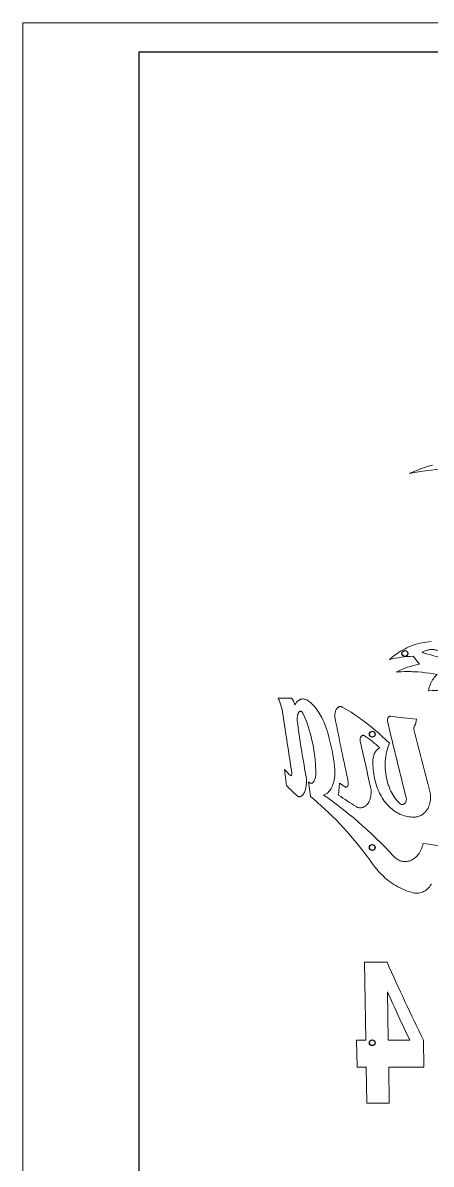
# Model space of a CAD drawing. Extents: x -234 to 858, y -95 to 532.
# Drawn here: x -233.8 to -163.5, y 5.5 to 202 of the extents above; entities that cross this region are included whole.
import ezdxf

# ---------------------------------------------------------------- set-up
doc = ezdxf.new("R2010")
doc.units = 0
doc.header["$LTSCALE"] = 7
doc.header["$MEASUREMENT"] = 0
doc.layers.get('0').update_dxf_attribs({"linetype": 'CONTINUOUS', "lineweight": 15})
doc.layers.add('3', color=3, linetype='CONTINUOUS', lineweight=30)
doc.layers.add('8', color=250, linetype='CONTINUOUS', lineweight=15)

msp = doc.modelspace()

# ---------------------------------------------------------------- linework, layer by layer
for p, q in [((-233.8139, -95.0065), (-233.8139, 201.9935)), ((-233.8139, 201.9935), (-23.8139, 201.9935))]:
    msp.add_line(p, q)
at = {"layer": '3'}
for p, q in [((-213.8139, -90.0065), (-213.8139, 196.9935)), ((-213.8139, 196.9935), (-28.8139, 196.9935))]:
    msp.add_line(p, q, dxfattribs=at)
for centre in [(-168.0702, 93.4503), (-173.6756, 79.544), (-173.6756, 60.0426), (-173.6756, 26.4421)]:
    msp.add_circle(centre, 0.5, dxfattribs=at)
at = {"layer": '8', "ltscale": 0.022262}
msp.add_line((-166.6564, 92.9858), (-165.5424, 91.5963), dxfattribs=at)
at = {"layer": '8', "ltscale": 0.02618}
msp.add_line((-187.8019, 85.7752), (-189.8963, 85.7752), dxfattribs=at)
at = {"layer": '8', "ltscale": 0.034817}
msp.add_line((-188.7646, 73.4782), (-188.4498, 70.7106), dxfattribs=at)
at = {"layer": '8', "ltscale": 0.032098}
msp.add_line((-184.6732, 71.3495), (-184.3045, 68.8082), dxfattribs=at)
at = {"layer": '8', "ltscale": 0.025933}
msp.add_line((-179.321, 71.1253), (-179.4716, 69.0562), dxfattribs=at)
at = {"layer": '8', "ltscale": 0.014313}
msp.add_line((-178.3695, 70.4882), (-179.321, 71.1253), dxfattribs=at)
at = {"layer": '8', "ltscale": 0.048732}
msp.add_line((-171.1447, 40.2875), (-175.0432, 40.2875), dxfattribs=at)
at = {"layer": '8', "ltscale": 0.167845}
msp.add_line((-175.0432, 40.2875), (-174.8134, 26.8619), dxfattribs=at)
at = {"layer": '8', "ltscale": 0.104347}
msp.add_line((-171.0646, 35.2086), (-170.9331, 26.8619), dxfattribs=at)
at = {"layer": '8', "ltscale": 0.019508}
msp.add_line((-174.8134, 26.8619), (-176.374, 26.8619), dxfattribs=at)
at = {"layer": '8', "ltscale": 0.057493}
msp.add_line((-176.374, 26.8619), (-176.2928, 22.2631), dxfattribs=at)
at = {"layer": '8', "ltscale": 0.046361}
msp.add_line((-170.9331, 26.8619), (-167.2242, 26.8619), dxfattribs=at)
at = {"layer": '8', "ltscale": 0.05749}
msp.add_line((-164.7928, 22.2631), (-164.8555, 26.8619), dxfattribs=at)
at = {"layer": '8', "ltscale": 0.019477}
msp.add_line((-176.2928, 22.2631), (-174.7347, 22.2631), dxfattribs=at)
at = {"layer": '8', "ltscale": 0.077491}
msp.add_line((-174.7347, 22.2631), (-174.6285, 16.0648), dxfattribs=at)
at = {"layer": '8', "ltscale": 0.077489}
msp.add_line((-170.7629, 16.0648), (-170.8606, 22.2631), dxfattribs=at)
at = {"layer": '8', "ltscale": 0.075848}
msp.add_line((-170.8606, 22.2631), (-164.7928, 22.2631), dxfattribs=at)
at = {"layer": '8', "ltscale": 0.04832}
msp.add_line((-174.6285, 16.0648), (-170.7629, 16.0648), dxfattribs=at)
at = {"layer": '8'}
for points in [[(-163.3437, 125.8814), (-164.023, 125.6674), (-164.6953, 125.4421), (-165.3602, 125.2056), (-166.0176, 124.9577), (-166.6672, 124.6986), (-167.3089, 124.4282)], [(-167.3089, 124.4282), (-166.3818, 124.5906), (-165.4441, 124.7393), (-164.4962, 124.8745), (-163.5385, 124.9962), (-162.5715, 125.1045), (-161.5956, 125.1996), (-160.6113, 125.2815), (-159.6189, 125.3503), (-158.6189, 125.4062), (-157.6118, 125.4493), (-157.0494, 125.4676), (-156.4849, 125.4821), (-155.3502, 125.4993), (-154.2083, 125.501), (-153.0598, 125.4873), (-151.9052, 125.4583), (-150.7451, 125.4141), (-149.5798, 125.3549), (-148.41, 125.2808)], [(-163.5306, 95.4926), (-163.9321, 95.459), (-164.3309, 95.4123), (-164.7268, 95.3525), (-165.1194, 95.2795), (-165.5084, 95.1935), (-165.8933, 95.0944), (-166.2738, 94.9824), (-166.6497, 94.8575), (-167.0207, 94.7198), (-167.3864, 94.5694), (-167.72, 94.419), (-168.0487, 94.2579), (-168.3722, 94.0864), (-168.6903, 93.9044), (-169.0028, 93.7122), (-169.3095, 93.5099), (-169.5506, 93.3409), (-169.7878, 93.1657), (-170.0211, 92.9843), (-170.1932, 92.8444), (-170.363, 92.7011), (-170.5308, 92.5544), (-170.6962, 92.4043)], [(-161.9856, 93.7479), (-162.1858, 93.8485), (-162.3911, 93.9344), (-162.6005, 94.005), (-162.7065, 94.0344), (-162.8132, 94.0599), (-162.9562, 94.0876), (-163.1001, 94.108), (-163.2443, 94.1212), (-163.4246, 94.1274), (-163.6046, 94.122), (-163.7835, 94.1051), (-163.961, 94.0769), (-164.1363, 94.0372), (-164.309, 93.9863), (-164.4449, 93.9377), (-164.5784, 93.8821), (-164.7095, 93.8197), (-164.8059, 93.7685), (-164.9007, 93.7137), (-165.0848, 93.5933)], [(-169.5614, 90.2367), (-169.0994, 90.2718), (-168.6342, 90.2977), (-168.1658, 90.3143), (-167.6943, 90.3218), (-167.3804, 90.3217), (-167.0653, 90.3176), (-166.7452, 90.3094), (-166.424, 90.2972), (-165.7827, 90.2608), (-165.1379, 90.2086), (-164.4904, 90.1407), (-163.8405, 90.0572), (-163.1888, 89.9582), (-162.5356, 89.8441)], [(-162.5356, 89.8441), (-162.7073, 89.6717), (-162.8704, 89.4893), (-163.0244, 89.2974), (-163.1691, 89.0967), (-163.3042, 88.8877), (-163.4294, 88.6711), (-163.5446, 88.4475), (-163.6066, 88.3149), (-163.6652, 88.1804), (-163.721, 88.0422), (-163.7732, 87.9021), (-163.866, 87.6189), (-163.9442, 87.33), (-164.0079, 87.0364)], [(-189.8963, 85.7752), (-189.8034, 85.6009), (-189.7137, 85.4122), (-189.6277, 85.2104), (-189.5662, 85.0524), (-189.507, 84.8882), (-189.4492, 84.7153), (-189.394, 84.5368), (-189.2925, 84.1685), (-189.2022, 83.7835), (-189.1233, 83.3848), (-189.0564, 82.9752)], [(-187.0327, 84.5787), (-187.078, 84.7779), (-187.1332, 84.9676), (-187.198, 85.1449), (-187.236, 85.2329), (-187.2765, 85.316), (-187.3144, 85.3854), (-187.3541, 85.4502), (-187.3952, 85.5099), (-187.4378, 85.5644), (-187.4799, 85.6113), (-187.523, 85.6528), (-187.5911, 85.7055), (-187.6607, 85.7439), (-187.7313, 85.7673), (-187.8019, 85.7752)], [(-184.7049, 85.3001), (-184.8465, 85.3919), (-184.9901, 85.4687), (-185.135, 85.5301), (-185.2806, 85.5755), (-185.3533, 85.5921), (-185.4259, 85.6045), (-185.5224, 85.6146), (-185.6183, 85.6172), (-185.7135, 85.6124), (-185.8073, 85.6001), (-185.9, 85.5806), (-185.9916, 85.5537), (-186.0595, 85.5289), (-186.1265, 85.5), (-186.2579, 85.4304), (-186.3855, 85.3454), (-186.5089, 85.2454), (-186.6043, 85.1552), (-186.6965, 85.056), (-186.7856, 84.9485), (-186.8503, 84.8624), (-186.913, 84.772), (-187.0327, 84.5787)], [(-181.2654, 79.5304), (-181.4021, 80.0042), (-181.5519, 80.4693), (-181.7145, 80.9242), (-181.8893, 81.3674), (-181.981, 81.5841), (-182.0757, 81.7973), (-182.1728, 82.0064), (-182.2728, 82.212), (-182.3735, 82.41), (-182.4767, 82.6043), (-182.6379, 82.8912), (-182.8045, 83.1686), (-182.9764, 83.4361), (-183.1532, 83.6931), (-183.3609, 83.9732), (-183.5742, 84.2379), (-183.7926, 84.4863), (-184.0154, 84.7176), (-184.1284, 84.8265), (-184.2422, 84.9309), (-184.3952, 85.0627), (-184.5495, 85.1858), (-184.7049, 85.3001)], [(-186.5794, 81.8379), (-186.5976, 82.0354), (-186.6028, 82.2352), (-186.595, 82.4342), (-186.5739, 82.6287), (-186.5395, 82.8149), (-186.5171, 82.9038), (-186.4914, 82.989), (-186.4625, 83.0695), (-186.4302, 83.1451), (-186.3758, 83.2482), (-186.3145, 83.3366), (-186.2814, 83.3746), (-186.2469, 83.408), (-186.1988, 83.445), (-186.1487, 83.4728), (-186.097, 83.4911), (-186.04, 83.4996), (-185.9823, 83.4963), (-185.9248, 83.4815), (-185.8681, 83.4552), (-185.8311, 83.4317), (-185.7948, 83.4035), (-185.7253, 83.3343), (-185.6641, 83.2549), (-185.6079, 83.1632), (-185.5571, 83.0613)], [(-185.5571, 83.0613), (-185.3322, 82.5418), (-185.1173, 82.006), (-184.913, 81.4551), (-184.72, 80.8903), (-184.5386, 80.3128), (-184.3694, 79.7237), (-184.2127, 79.1242), (-184.0688, 78.5152), (-183.9381, 77.8979), (-183.821, 77.2732), (-183.7313, 76.7318), (-183.652, 76.1871), (-183.583, 75.6386), (-183.5244, 75.0858), (-183.4753, 74.5193), (-183.4374, 73.951), (-183.4106, 73.3819), (-183.395, 72.8126)], [(-178.8432, 84.2185), (-178.8935, 84.2444), (-178.9447, 84.266), (-178.9958, 84.2832), (-179.0475, 84.2961), (-179.1172, 84.3065), (-179.1871, 84.309), (-179.2567, 84.3035), (-179.34, 84.2861), (-179.4214, 84.2573), (-179.5002, 84.2174), (-179.5757, 84.1669), (-179.6232, 84.1285), (-179.6688, 84.086), (-179.7143, 84.0378), (-179.7575, 83.9858), (-179.8359, 83.8734), (-179.8915, 83.7758), (-179.9411, 83.6715), (-179.9847, 83.5614), (-180.0133, 83.4755), (-180.0385, 83.3871), (-180.0783, 83.2042), (-180.104, 83.0154), (-180.1156, 82.8232), (-180.1131, 82.6299), (-180.0967, 82.438), (-180.0666, 82.2495)], [(-170.7332, 78.0129), (-171.3411, 78.5992), (-171.954, 79.1689), (-172.5716, 79.7217), (-173.193, 80.257), (-173.8176, 80.7745), (-174.4447, 81.2738), (-175.0736, 81.7543), (-175.3886, 81.9875), (-175.7037, 82.2158), (-176.0188, 82.4391), (-176.334, 82.6575), (-176.838, 82.9964), (-177.3413, 83.3222), (-177.8436, 83.6347), (-178.3443, 83.9336), (-178.8432, 84.2185)], [(-170.4992, 82.6443), (-170.5675, 82.647), (-170.6356, 82.6382), (-170.7017, 82.6183), (-170.7563, 82.5924), (-170.808, 82.5589), (-170.8565, 82.5183), (-170.8903, 82.4835), (-170.9218, 82.4454), (-170.9768, 82.3608), (-171.0202, 82.2673), (-171.0526, 82.1634), (-171.0722, 82.0537), (-171.0788, 81.9407), (-171.0724, 81.828), (-171.053, 81.7183)], [(-175.7415, 78.3402), (-175.7611, 78.4588), (-175.7682, 78.5803), (-175.7629, 78.7013), (-175.7544, 78.7677), (-175.7419, 78.8329), (-175.7257, 78.8961), (-175.7057, 78.9574), (-175.673, 79.0355), (-175.6339, 79.1077), (-175.5887, 79.173), (-175.5305, 79.2371), (-175.4657, 79.2892), (-175.3956, 79.3278), (-175.3215, 79.3516), (-175.2452, 79.3597), (-175.1918, 79.356), (-175.1389, 79.3446), (-175.0871, 79.3258), (-175.0493, 79.3071), (-175.0126, 79.2846)], [(-172.4016, 77.2076), (-172.5215, 77.1423), (-172.637, 77.0654), (-172.7474, 76.9779), (-172.8521, 76.8803), (-172.9506, 76.7736), (-173.0456, 76.6542), (-173.1334, 76.5263), (-173.2138, 76.3908), (-173.2865, 76.2483), (-173.3306, 76.1502), (-173.3711, 76.0497), (-173.4083, 75.9461), (-173.442, 75.8405), (-173.4982, 75.6247), (-173.54, 75.4034), (-173.5671, 75.1782), (-173.5797, 74.9507)], [(-168.9567, 67.6215), (-169.1822, 67.8505), (-169.3982, 68.092), (-169.6044, 68.3451), (-169.8005, 68.6094), (-169.9864, 68.884), (-170.1617, 69.1684), (-170.3264, 69.462), (-170.4803, 69.7639), (-170.5902, 69.9992), (-170.6937, 70.2387), (-170.7907, 70.482), (-170.8591, 70.6665), (-170.9238, 70.8528), (-170.9852, 71.0419), (-171.0428, 71.2327), (-171.1468, 71.6179), (-171.2359, 72.0084), (-171.3102, 72.4033), (-171.3706, 72.8097), (-171.4155, 73.2189), (-171.4448, 73.6301), (-171.4586, 74.0424), (-171.4567, 74.4548), (-171.4392, 74.8663), (-171.4059, 75.2761), (-171.3834, 75.48), (-171.357, 75.6831), (-171.3156, 75.9524), (-171.2672, 76.2199), (-171.2119, 76.4851), (-171.1362, 76.7999), (-171.0505, 77.1106), (-170.9547, 77.4167), (-170.849, 77.7176), (-170.7332, 78.0129)], [(-173.5797, 74.9507), (-173.583, 74.5694), (-173.575, 74.1876), (-173.5557, 73.8059), (-173.5252, 73.4251), (-173.4837, 73.0481), (-173.4312, 72.6733), (-173.3677, 72.3013), (-173.2931, 71.9327), (-173.197, 71.5261), (-173.0871, 71.1249), (-172.9636, 70.7298), (-172.8265, 70.3418), (-172.6758, 69.9616), (-172.5949, 69.7735), (-172.5106, 69.5879), (-172.4239, 69.4067), (-172.334, 69.228), (-172.1676, 68.9198), (-171.9912, 68.6202), (-171.8049, 68.3299), (-171.6088, 68.0494), (-171.403, 67.7792), (-171.1877, 67.5201), (-170.9633, 67.2727), (-170.7299, 67.0374), (-170.4953, 66.8214), (-170.2528, 66.6179), (-170.0028, 66.4275), (-169.7457, 66.2504), (-169.4817, 66.0873), (-169.2114, 65.9385), (-168.9352, 65.8043), (-168.7951, 65.7428), (-168.6536, 65.6851), (-168.3991, 65.592), (-168.1411, 65.5111), (-167.8799, 65.4427), (-167.6159, 65.3868), (-167.3496, 65.3435), (-167.0813, 65.3129), (-166.8114, 65.2951), (-166.5405, 65.2901), (-166.269, 65.2978)], [(-187.5387, 72.9808), (-187.5279, 72.8829), (-187.5261, 72.7832), (-187.5335, 72.6857), (-187.55, 72.5939), (-187.5737, 72.5179), (-187.5885, 72.4849), (-187.605, 72.4561), (-187.6233, 72.4322), (-187.6431, 72.4138), (-187.6689, 72.3998), (-187.6957, 72.3959), (-187.7224, 72.4025), (-187.7401, 72.4127), (-187.7572, 72.4273)], [(-183.395, 72.8126), (-183.3983, 72.5942), (-183.4164, 72.3781), (-183.4313, 72.2689), (-183.4502, 72.1616), (-183.4716, 72.0617), (-183.4965, 71.9643), (-183.5448, 71.8106), (-183.6021, 71.6665), (-183.6681, 71.5342), (-183.7423, 71.4159), (-183.7822, 71.3626), (-183.8239, 71.3135), (-183.8954, 71.2434), (-183.9707, 71.1864), (-184.0491, 71.1437), (-184.1297, 71.116), (-184.2115, 71.1039), (-184.2936, 71.1076), (-184.3746, 71.1271), (-184.4539, 71.1618), (-184.5306, 71.2111), (-184.6039, 71.274), (-184.6732, 71.3495)], [(-182.0623, 69.0709), (-181.9507, 69.1049), (-181.8399, 69.149), (-181.7307, 69.2028), (-181.6265, 69.2641), (-181.5244, 69.3339), (-181.4245, 69.4121), (-181.3526, 69.4748), (-181.282, 69.5416), (-181.2106, 69.6152), (-181.1409, 69.6929), (-181.0093, 69.8572), (-180.8853, 70.0357), (-180.7694, 70.2272), (-180.6549, 70.4447), (-180.5506, 70.6743), (-180.4566, 70.9146), (-180.3733, 71.1643), (-180.3009, 71.4221), (-180.2396, 71.6869), (-180.1895, 71.9573), (-180.1654, 72.1172), (-180.1453, 72.2785), (-180.1166, 72.604), (-180.1033, 72.9321), (-180.1057, 73.2611), (-180.1234, 73.5895), (-180.1565, 73.9157)], [(-186.6907, 69.0172), (-186.6429, 68.9722), (-186.5941, 68.9318), (-186.5274, 68.8852), (-186.4592, 68.8475), (-186.3898, 68.8187), (-186.3105, 68.7975), (-186.2304, 68.7882), (-186.15, 68.791), (-186.0698, 68.8058), (-185.9791, 68.8371), (-185.89, 68.8834), (-185.803, 68.9441), (-185.7188, 69.0184), (-185.6379, 69.1055), (-185.5892, 69.166), (-185.542, 69.2309), (-185.4528, 69.373), (-185.3706, 69.5299), (-185.2979, 69.6952), (-185.2327, 69.8715), (-185.1751, 70.0572), (-185.1253, 70.251), (-185.0966, 70.3841), (-185.0714, 70.5198), (-185.0318, 70.7979), (-185.0067, 71.0823), (-184.9961, 71.3704), (-185, 71.6596), (-185.0182, 71.9475), (-185.0507, 72.2318), (-185.0972, 72.5101)], [(-177.8271, 71.2854), (-177.8107, 71.177), (-177.8062, 71.0655), (-177.8134, 70.9542), (-177.8325, 70.8471), (-177.8586, 70.7593), (-177.8936, 70.6777), (-177.9373, 70.6041), (-177.9867, 70.5434), (-178.0421, 70.4946), (-178.1019, 70.4603), (-178.1459, 70.4454), (-178.1913, 70.4383), (-178.2372, 70.4391), (-178.2708, 70.4448), (-178.3038, 70.4547), (-178.3372, 70.4694), (-178.3695, 70.4882)], [(-184.3045, 68.8082), (-183.697, 68.3115), (-183.0811, 67.7883), (-182.458, 67.2395), (-181.8291, 66.6657), (-181.1956, 66.0675), (-180.5587, 65.4459), (-179.9194, 64.8013), (-179.279, 64.1345), (-178.6385, 63.4462), (-177.999, 62.7369), (-177.3615, 62.0073), (-176.7271, 61.258), (-176.0966, 60.4896), (-175.471, 59.7026), (-174.8511, 58.8976), (-174.5421, 58.4864), (-174.2348, 58.0709), (-173.9325, 57.6553), (-173.632, 57.2355)], [(-170.0303, 58.5589), (-170.7812, 59.3623), (-171.5365, 60.1482), (-172.2955, 60.9162), (-173.0573, 61.666), (-173.821, 62.3971), (-174.5858, 63.1091), (-175.3505, 63.8016), (-176.1144, 64.474), (-176.8762, 65.1259), (-177.6351, 65.7568), (-178.3898, 66.3662), (-179.1394, 66.9535), (-179.8826, 67.5182), (-180.6183, 68.0597), (-181.3453, 68.5775), (-182.0623, 69.0709)], [(-176.4474, 67.0765), (-176.3211, 67.0052), (-176.1909, 66.9477), (-176.0576, 66.9046), (-175.9221, 66.8763), (-175.7852, 66.863), (-175.6477, 66.8648), (-175.5106, 66.8819), (-175.3748, 66.9139), (-175.2412, 66.9605), (-175.1147, 67.0192), (-174.9918, 67.0907), (-174.8732, 67.1743), (-174.7595, 67.2694), (-174.6511, 67.3753), (-174.5866, 67.4464), (-174.5245, 67.5211), (-174.4644, 67.5999), (-174.4069, 67.6821), (-174.3005, 67.8552), (-174.2053, 68.0393), (-174.1207, 68.2358), (-174.0483, 68.4407), (-173.9884, 68.6528), (-173.9413, 68.8706), (-173.907, 69.0927), (-173.8857, 69.3178), (-173.8774, 69.5447), (-173.8821, 69.772), (-173.8998, 69.9984), (-173.9304, 70.2227), (-173.9738, 70.4436)], [(-166.269, 65.2978), (-166.1126, 65.3116), (-165.9567, 65.3367), (-165.8023, 65.3728), (-165.6382, 65.4239), (-165.4774, 65.4874), (-165.3204, 65.5627), (-165.1639, 65.652), (-165.0126, 65.7529), (-164.8671, 65.8649), (-164.7278, 65.9875), (-164.5955, 66.12), (-164.4704, 66.2618), (-164.3994, 66.3506), (-164.3312, 66.4424), (-164.2653, 66.5379), (-164.2024, 66.6362), (-164.0866, 66.8393), (-163.9836, 67.0514), (-163.8938, 67.2713), (-163.8159, 67.5033), (-163.7525, 67.7412), (-163.7037, 67.9837), (-163.6698, 68.2297), (-163.6508, 68.478), (-163.6468, 68.7274), (-163.6578, 68.9767), (-163.6838, 69.2246), (-163.7246, 69.4702), (-163.7801, 69.7121)], [(-167.8533, 68.6297), (-167.8311, 68.5166), (-167.8201, 68.4007), (-167.8203, 68.2842), (-167.8319, 68.1695), (-167.8546, 68.0579), (-167.8886, 67.9497), (-167.9333, 67.8474), (-167.9879, 67.7533), (-168.0502, 67.6708), (-168.1215, 67.5979), (-168.2001, 67.5368), (-168.2842, 67.4894), (-168.3709, 67.4571), (-168.4609, 67.439), (-168.5523, 67.4359), (-168.6427, 67.4478), (-168.727, 67.4728), (-168.8086, 67.5109), (-168.8857, 67.561), (-168.9567, 67.6215)], [(-164.9428, 60.7237), (-164.9991, 60.4629), (-165.0696, 60.2069), (-165.1539, 59.9568), (-165.2519, 59.7137), (-165.3631, 59.4786), (-165.4873, 59.2526), (-165.5541, 59.1434), (-165.624, 59.0369), (-165.7218, 58.8994), (-165.8247, 58.7673), (-165.9327, 58.6408), (-166.0598, 58.5058), (-166.1926, 58.3789), (-166.3308, 58.2605), (-166.474, 58.151), (-166.6452, 58.0363), (-166.8219, 57.9346), (-167.0035, 57.8465), (-167.1893, 57.7726), (-167.3784, 57.7131), (-167.5701, 57.6685), (-167.7636, 57.6391), (-167.9581, 57.6251), (-168.1526, 57.6266), (-168.3464, 57.6435), (-168.528, 57.6737), (-168.7075, 57.7175), (-168.8841, 57.7747), (-169.0573, 57.845), (-169.2264, 57.928), (-169.3907, 58.0234), (-169.5499, 58.1305), (-169.7175, 58.2607), (-169.8779, 58.4039), (-170.0303, 58.5589)], [(-173.632, 57.2355), (-173.3559, 56.8588), (-173.07, 56.493), (-172.917, 56.3067), (-172.7614, 56.1235), (-172.6041, 55.9447), (-172.4443, 55.7691), (-172.2266, 55.5394), (-172.0044, 55.3158), (-171.7777, 55.0982), (-171.4999, 54.8456), (-171.2158, 54.6022), (-170.9257, 54.3683), (-170.6296, 54.1441), (-170.3277, 53.9298), (-169.9812, 53.7008), (-169.6279, 53.4849), (-169.2678, 53.2823), (-168.9013, 53.0932), (-168.5287, 52.9179), (-168.1502, 52.7564), (-167.7661, 52.6091), (-167.3769, 52.476), (-166.9828, 52.3573), (-166.5841, 52.2531)], [(-166.5841, 52.2531), (-166.4007, 52.216), (-166.2155, 52.1929), (-166.0291, 52.184), (-165.8424, 52.1894), (-165.6562, 52.2089), (-165.4712, 52.2424), (-165.2893, 52.2895), (-165.1102, 52.3499), (-164.9345, 52.4234), (-164.7629, 52.5096), (-164.596, 52.6079), (-164.4345, 52.7181), (-164.2789, 52.8394), (-164.1623, 52.9411), (-164.0498, 53.0491), (-163.9417, 53.1629), (-163.8636, 53.2519), (-163.7881, 53.344), (-163.6454, 53.5367), (-163.5141, 53.74)]]:
    msp.add_lwpolyline(points, dxfattribs=at)
for centre, radius, start, end in [((-165.2617, 68.9244), 24.1011, 93.317439, 103.031785), ((-176.4926, 48.8696), 46.1559, 70.68084, 75.690558), ((-163.1287, 77.8329), 13.973, 99.947189, 117.41158), ((-162.6785, 40.9466), 46.1094, 85.655162, 91.65213), ((468.2949, 177.6899), 664.1398, 188.1990634, 189.0711692), ((-101.9399, 639.8949), 561.4523, 262.986063, 263.439362), ((-46.752, 99.2525), 140.907, 187.099266, 190.940414), ((930.7986, 303.4438), 1132.6731, 191.2613923, 191.8274511), ((1316.7749, 438.5172), 1530.0123, 193.4855478, 193.9901212), ((-165.8006, 80.543), 0.755, 145.916378, 194.95367), ((-167.9552, 82.0321), 1.8673, 325.122206, 2.672244), ((-220.6058, 68.8464), 40.7656, 7.143256, 15.193754), ((-187.6192, 60.7664), 22.4025, 47.213515, 55.754189), ((1555.4672, 520.0614), 1777.2522, 194.324418, 194.678577), ((1072.8674, 353.7222), 1278.6162, 192.4375372, 192.8001383), ((-165.8931, 94.3976), 30.9956, 222.447654, 225.13883), ((-164.3859, 93.955), 33.4572, 224.007614, 228.190012), ((-126.7603, 146.2936), 93.51, 235.688167, 237.902992), ((-200.5761, -236.9892), 299.839, 80.064755, 83.174724), ((239.3356, 224.4248), 449.89, 204.160519, 206.048738), ((223.4676, 211.694), 432.207, 204.100317, 205.318331)]:
    msp.add_arc(centre, radius, start, end, dxfattribs=at)

doc.saveas('drawing.dxf')
